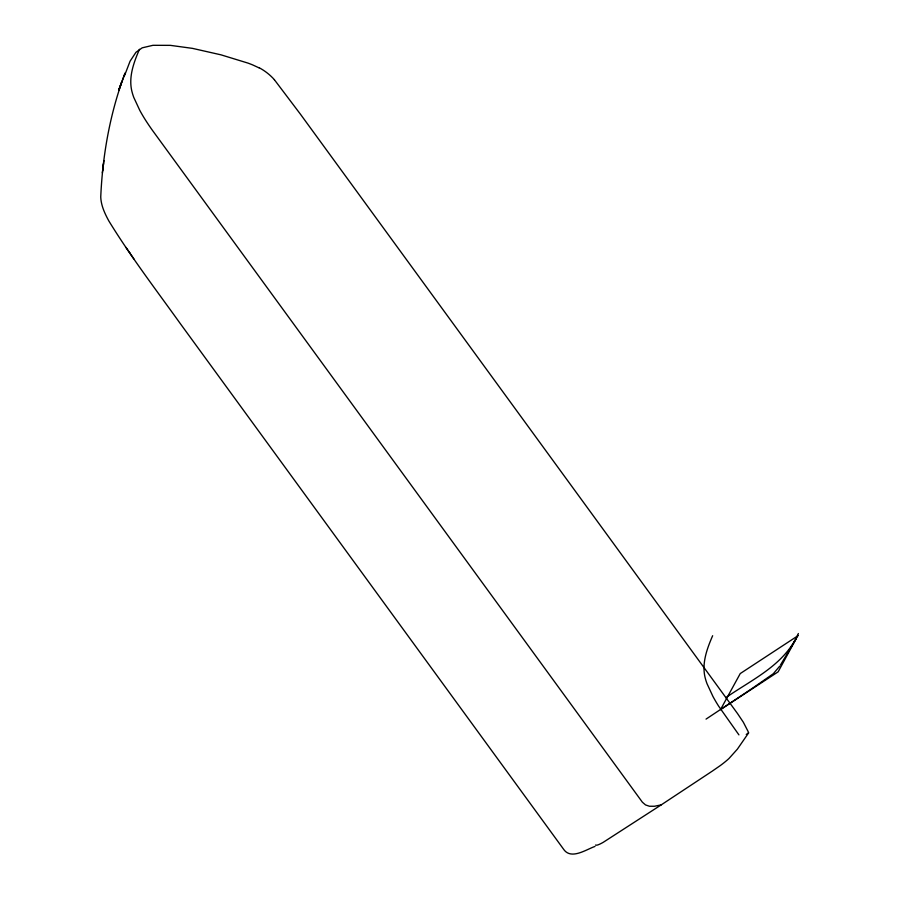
<?xml version="1.0" encoding="UTF-8"?>
<svg xmlns="http://www.w3.org/2000/svg" width="899" height="899" viewBox="0 0 899 899"><rect width="100%" height="100%" fill="white"/><g stroke="black" fill="none" stroke-linecap="round" stroke-linejoin="round"><path stroke-width="1.35" d="M124.68 74.19C110.004 113.319 102.565 155.325 100.744 197.005C101.07 205.59 104.801 213.535 108.835 220.952C130.613 256.451 155.932 289.635 180.182 323.449L563.313 848.858C570.685 860.388 585.788 849.667 594.992 846.42M103.554 163.596L103.059 167.529L103.936 160.606M102.34 172.9L103.194 166.484L102.677 170.271M124.658 75.325L130.074 61.199L135.963 52.299L142.188 47.838L152.942 45.31L170.372 45.355L192.442 48.366L220.963 54.828L247.933 63.087A120.893 113.6 28.7 0 1 252.619 64.897L259.013 67.841M119.769 87.293L118.758 90.338M121.579 82.112L119.118 89.248L121.185 83.27M120.421 85.652L125.163 72.875M712.649 635.717C706.794 649.213 701.198 664.473 705.558 679.239A35.971 11.002 56.8 0 0 707.03 683.712L712.963 696.5A50.76 15.519 56.8 0 0 718.672 706.198L738.922 734.876M139.457 49.288C133.614 62.885 127.939 78.134 132.344 93.013A36.14 11.046 56.8 0 0 133.816 97.508L139.783 110.352A50.692 15.508 56.8 0 0 144.627 118.69A57.278 17.519 56.8 0 0 147.863 123.702L148.369 124.467A77.898 23.823 56.8 0 0 149.144 125.613A106.262 32.499 56.8 0 0 152.279 130.13L642.38 802.2L645.516 804.92L649.426 806.246L654.483 806.257L661.192 804.897L711.412 771.702M797.964 635.368L778.141 671.834L720.504 709.626L740.248 673.565L797.885 635.784M795.963 639.032L780.444 665.058M798.357 633.514C784.524 665.013 752.384 679.251 725.819 697.669M274.397 79.741L300.39 114.139L737.54 713.581L743.361 722.268L748.024 731.348A19.823 18.632 28.7 0 1 748.597 732.91L737.382 749.148L728.977 758.509A18.385 2.821 -36.1 0 1 727.392 759.925A20.621 3.158 -36.1 0 1 725.83 761.251A18.98 2.911 -36.1 0 1 720.077 765.734L711.974 771.331M779.691 666.204L773.286 673.756L753.553 687.465A409.101 62.649 -36.1 0 1 745.338 693.017L706.041 719.11M746.249 734.438L748.597 732.91M661.192 804.897L603.263 842.307A18.98 2.911 -36.1 0 1 598.712 844.588A20.621 3.158 -36.1 0 1 597.678 844.959A18.385 2.821 -36.1 0 1 596.745 845.195L595.531 845.082M129.827 253.024L133.827 258.833M126.006 247.427L130.052 253.361M259.092 67.695A52.108 48.962 28.7 0 1 274.42 79.73"/></g></svg>
